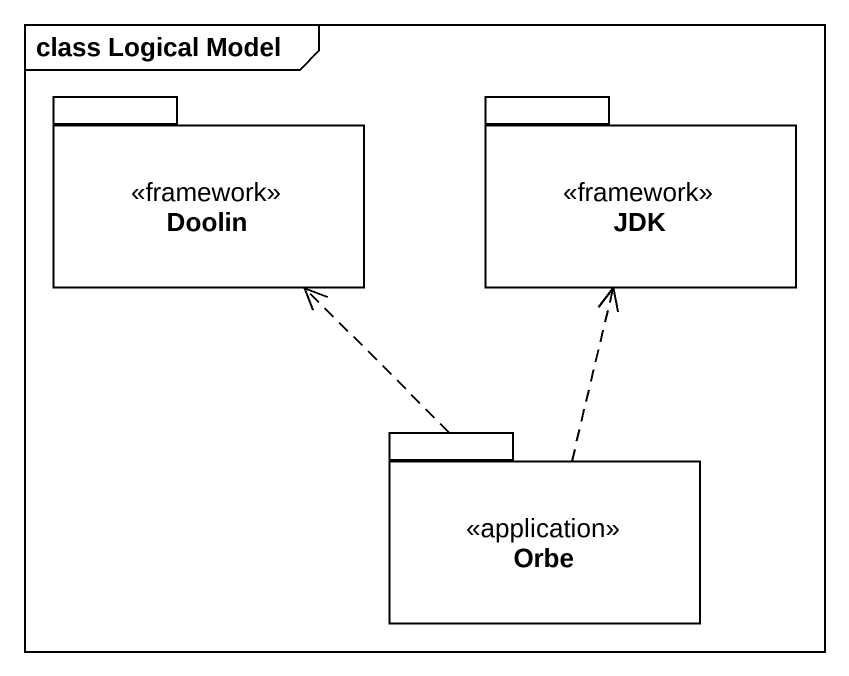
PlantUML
@startuml
mainframe class Logical Model
package Doolin <<framework>> {
}
package JDK <<framework>> {
}
package Orbe <<application>> {
}
Orbe .up.> Doolin
Orbe .up.> JDK
@enduml
